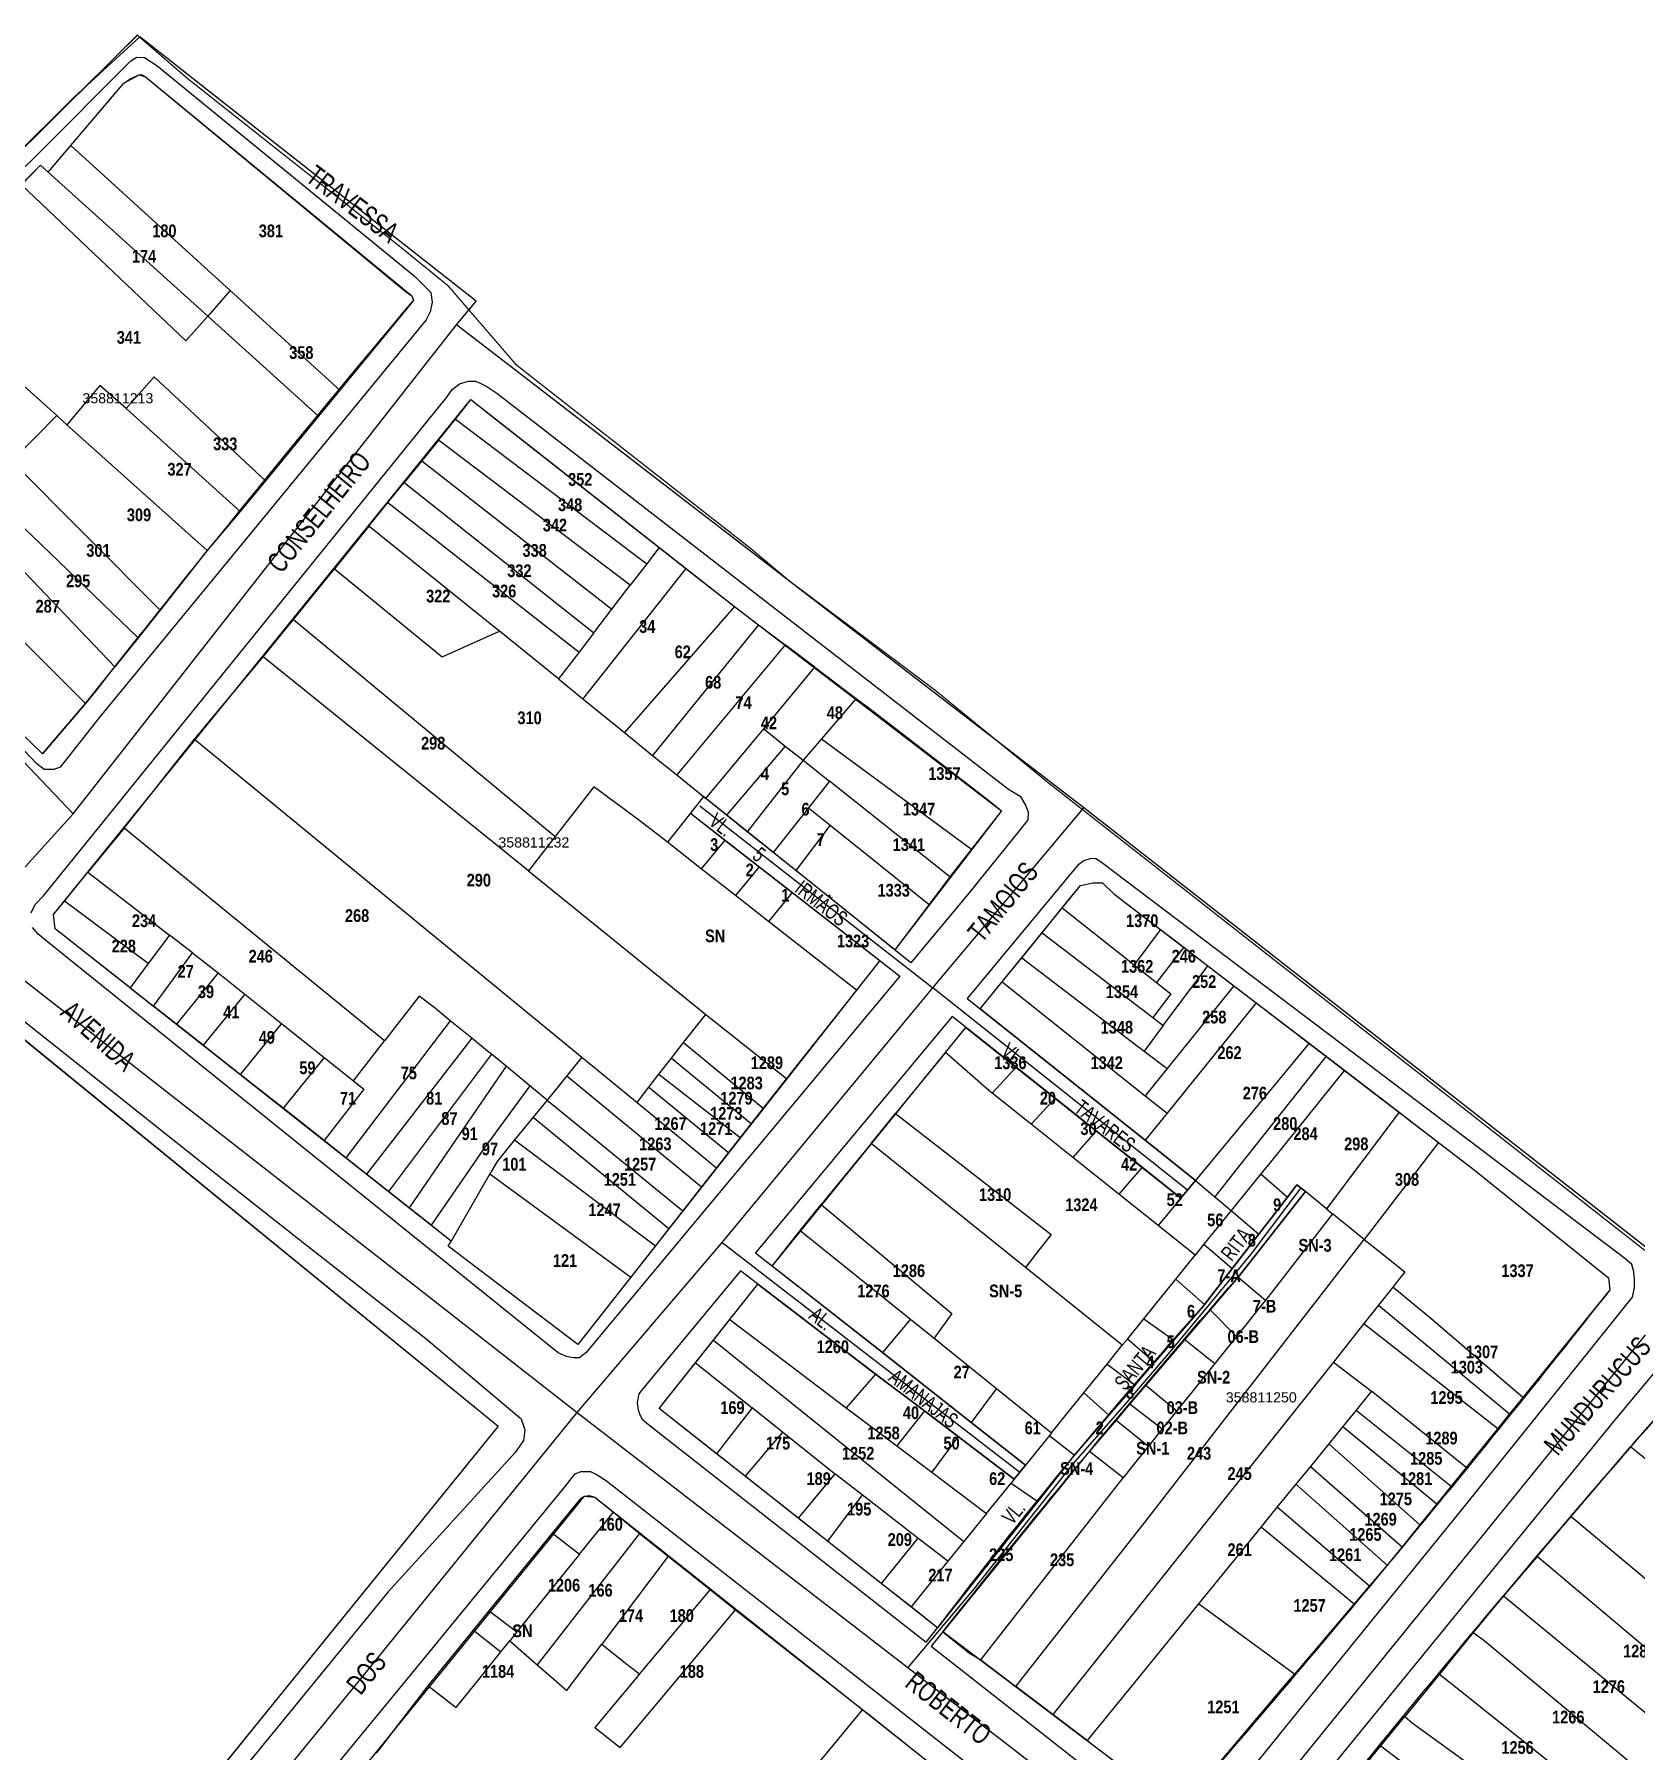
# Model space of a CAD drawing. Extents: x 199665 to 201826, y 4836581 to 4838476.
# Drawn here: x 200657.2 to 200972.9, y 4838137.6 to 4838475.9 of the extents above; entities that cross this region are included whole.
import ezdxf
from ezdxf.enums import TextEntityAlignment as Align

# ---------------------------------------------------------------- set-up
doc = ezdxf.new("R2010")
doc.units = 0
doc.header["$LTSCALE"] = 1.5
doc.header["$MEASUREMENT"] = 0
for name, color, linetype in [('CD-MALHA-LOTES', 40, 'CONTINUOUS'), ('CD_TXT_QUADRA', 7, 'CONTINUOUS'), ('LM-LIM-SETOR-FISCAL', 7, 'CONTINUOUS'), ('RU-QUADRAS', 6, 'CONTINUOUS'), ('SV-EIXO-RUA-PAV', 20, 'CONTINUOUS'), ('SV-RUA-PAVIM-S-GUIA-C-GUIA', 7, 'CONTINUOUS'), ('SV-TXT-RUA-N-PAV-S-GUIA-C-GUIA', 7, 'CONTINUOUS'), ('SV-TXT-RUA-PAV-S-GUIA-C-GUIA', 7, 'CONTINUOUS'), ('Th_NmrPort', 1, 'CONTINUOUS')]:
    doc.layers.add(name, color=color, linetype=linetype)
doc.styles.add('3588-11-2D_TXT$0$ARIAL', font='ARIAL.TTF')
doc.styles.add('ARIAL', font='ARIAL.TTF')
doc.styles.add('MONOTXT', font='ARIAL.TTF', dxfattribs={"height": 0.2})
doc.styles.get("Standard").update_dxf_attribs({"font": 'swisscbo.ttf'})
doc.linetypes.add('Limite', pattern='A,20,-3,[130,ltypeshp.shx,S=6.35,R=0,X=0,Y=0],-3,20', length=46)

msp = doc.modelspace()

# ---------------------------------------------------------------- linework, layer by layer
at = {"layer": 'CD-MALHA-LOTES', "linetype": 'Continuous'}
for p, q in [((200676.31, 4838467.32), (200677.82, 4838467.96)), ((200677.82, 4838467.96), (200678.42, 4838467.93)), ((200678.42, 4838467.93), (200679.11, 4838467.57)), ((200679.11, 4838467.57), (200730.59, 4838425.03)), ((200664.35, 4838454.02), (200674.8, 4838466.33)), ((200674.8, 4838466.33), (200676.31, 4838467.32)), ((200659.9, 4838448.79), (200664.35, 4838454.02)), ((200664.35, 4838454.02), (200695.81, 4838425.45)), ((200654.66, 4838446.28), (200658.39, 4838450.16)), ((200658.39, 4838450.16), (200659.9, 4838448.79)), ((200659.9, 4838448.79), (200691.35, 4838420.4)), ((200654.66, 4838446.28), (200687.07, 4838415.54)), ((200633.69, 4838425.85), (200661.58, 4838400.81)), ((200695.81, 4838425.45), (200691.35, 4838420.4)), ((200717.43, 4838405.8), (200695.81, 4838425.45)), ((200730.59, 4838425.03), (200731.61, 4838424.37)), ((200731.61, 4838424.37), (200731.9, 4838423.54)), ((200731.9, 4838423.54), (200731.63, 4838423.07)), ((200687.07, 4838415.54), (200691.35, 4838420.4)), ((200691.35, 4838420.4), (200713.21, 4838400.67)), ((200731.63, 4838423.07), (200717.43, 4838405.8)), ((200670.11, 4838406.68), (200663.6, 4838398.99)), ((200675.28, 4838402.19), (200670.11, 4838406.68)), ((200680.78, 4838408.42), (200675.28, 4838402.19)), ((200702.73, 4838387.92), (200680.78, 4838408.42)), ((200717.43, 4838405.8), (200713.21, 4838400.67)), ((200740.2, 4838400.05), (200743.22, 4838403.92)), ((200743.22, 4838403.92), (200748.3, 4838399.96)), ((200661.58, 4838400.81), (200653.41, 4838392.44)), ((200663.6, 4838398.99), (200661.58, 4838400.81)), ((200675.28, 4838402.19), (200697.74, 4838381.85)), ((200713.21, 4838400.67), (200702.73, 4838387.92)), ((200736.86, 4838395.91), (200740.2, 4838400.05)), ((200740.2, 4838400.05), (200777.92, 4838371.55)), ((200748.3, 4838399.96), (200780.38, 4838374.76)), ((200663.6, 4838398.99), (200691.27, 4838374.16)), ((200736.86, 4838395.91), (200733.56, 4838391.87)), ((200774.67, 4838367.32), (200736.86, 4838395.91)), ((200652.71, 4838391.82), (200681.99, 4838362.42)), ((200733.56, 4838391.87), (200730.07, 4838387.57)), ((200733.56, 4838391.87), (200771.05, 4838362.59)), ((200702.73, 4838387.92), (200697.74, 4838381.85)), ((200726.86, 4838383.62), (200730.07, 4838387.57)), ((200730.07, 4838387.57), (200767.5, 4838357.97)), ((200647.34, 4838386.09), (200677.63, 4838356.96)), ((200723.09, 4838378.95), (200726.86, 4838383.62)), ((200726.86, 4838383.62), (200764.56, 4838354.14)), ((200697.74, 4838381.85), (200691.27, 4838374.16)), ((200673.07, 4838351.26), (200649.01, 4838376.37)), ((200723.09, 4838378.95), (200716.36, 4838370.59)), ((200748.36, 4838358.7), (200723.09, 4838378.95)), ((200635.96, 4838375.21), (200667.29, 4838344.02)), ((200691.27, 4838374.16), (200681.99, 4838362.42)), ((200780.38, 4838374.76), (200777.92, 4838371.55)), ((200780.38, 4838374.76), (200785.63, 4838370.64)), ((200708.27, 4838360.6), (200716.36, 4838370.59)), ((200716.36, 4838370.59), (200737.61, 4838353.19)), ((200785.63, 4838370.64), (200765.34, 4838344.93)), ((200777.92, 4838371.55), (200774.67, 4838367.32)), ((200785.63, 4838370.64), (200795.19, 4838363.12)), ((200771.05, 4838362.59), (200774.67, 4838367.32)), ((200767.5, 4838357.97), (200771.05, 4838362.59)), ((200795.19, 4838363.12), (200773.56, 4838338.27)), ((200795.19, 4838363.12), (200799.97, 4838359.52)), ((200681.99, 4838362.42), (200677.63, 4838356.96)), ((200702.28, 4838353.2), (200708.27, 4838360.6)), ((200708.27, 4838360.6), (200759.87, 4838317.82)), ((200799.97, 4838359.52), (200779.08, 4838333.8)), ((200799.97, 4838359.52), (200805.21, 4838355.57)), ((200635.68, 4838356.41), (200658.76, 4838334.08)), ((200677.63, 4838356.96), (200673.07, 4838351.26)), ((200737.61, 4838353.19), (200748.86, 4838358.29)), ((200748.86, 4838358.29), (200748.36, 4838358.7)), ((200760.5, 4838348.86), (200748.86, 4838358.29)), ((200767.5, 4838357.97), (200764.56, 4838354.14)), ((200688.73, 4838337), (200702.28, 4838353.2)), ((200754.61, 4838311.04), (200702.28, 4838353.2)), ((200764.56, 4838354.14), (200760.5, 4838348.86)), ((200805.21, 4838355.57), (200783.83, 4838329.94)), ((200811.06, 4838351.17), (200805.21, 4838355.57)), ((200667.29, 4838344.02), (200673.07, 4838351.26)), ((200800.97, 4838339), (200811.06, 4838351.17)), ((200811.06, 4838351.17), (200819.23, 4838345.02)), ((200760.5, 4838348.86), (200765.34, 4838344.93)), ((200658.76, 4838334.08), (200667.29, 4838344.02)), ((200765.34, 4838344.93), (200773.56, 4838338.27)), ((200819.23, 4838345.02), (200812.4, 4838337.06)), ((200819.23, 4838345.02), (200822.83, 4838342.3)), ((200822.83, 4838342.3), (200845.33, 4838324.92)), ((200789.58, 4838325.28), (200800.97, 4838339)), ((200800.97, 4838339), (200805.23, 4838335.62)), ((200674.86, 4838319.47), (200688.73, 4838337)), ((200688.73, 4838337), (200765.14, 4838274.28)), ((200773.56, 4838338.27), (200779.08, 4838333.8)), ((200805.23, 4838335.62), (200793.64, 4838322.03)), ((200805.23, 4838335.62), (200808.76, 4838332.82)), ((200812.4, 4838337.06), (200808.76, 4838332.82)), ((200812.4, 4838337.06), (200841.92, 4838315.29)), ((200779.08, 4838333.8), (200783.83, 4838329.94)), ((200808.76, 4838332.82), (200797.74, 4838318.75)), ((200808.76, 4838332.82), (200813.95, 4838328.69)), ((200783.83, 4838329.94), (200789.11, 4838325.66)), ((200767.48, 4838327.62), (200759.87, 4838317.82)), ((200776.3, 4838321.1), (200767.48, 4838327.62)), ((200789.11, 4838325.66), (200786.52, 4838322.38)), ((200789.11, 4838325.66), (200789.58, 4838325.28)), ((200813.95, 4838328.69), (200809.81, 4838323.46)), ((200837.67, 4838309.85), (200813.95, 4838328.69)), ((200786.52, 4838322.38), (200781.98, 4838316.65)), ((200786.52, 4838322.38), (200793.33, 4838317.09)), ((200793.64, 4838322.03), (200789.58, 4838325.28)), ((200797.74, 4838318.75), (200793.64, 4838322.03)), ((200809.81, 4838323.46), (200802.85, 4838314.65)), ((200809.81, 4838323.46), (200814.09, 4838320.02)), ((200847.85, 4838322.89), (200841.92, 4838315.29)), ((200845.33, 4838324.92), (200847.85, 4838322.89)), ((200674.86, 4838319.47), (200667.74, 4838310.74)), ((200726.21, 4838277.49), (200674.86, 4838319.47)), ((200781.98, 4838316.65), (200776.3, 4838321.1)), ((200802.85, 4838314.65), (200797.74, 4838318.75)), ((200814.09, 4838320.02), (200807.32, 4838311.07)), ((200814.09, 4838320.02), (200833.57, 4838304.42)), ((200759.87, 4838317.82), (200754.61, 4838311.04)), ((200788.66, 4838311.42), (200781.98, 4838316.65)), ((200793.33, 4838317.09), (200788.66, 4838311.42)), ((200793.33, 4838317.09), (200800.11, 4838311.82)), ((200841.92, 4838315.29), (200837.67, 4838309.85)), ((200800.11, 4838311.82), (200795.41, 4838306.14)), ((200800.11, 4838311.82), (200806.58, 4838306.79)), ((200807.32, 4838311.07), (200802.85, 4838314.65)), ((200663.09, 4838305.06), (200667.74, 4838310.74)), ((200667.74, 4838310.74), (200683.85, 4838298.38)), ((200754.61, 4838311.04), (200789.54, 4838282.73)), ((200795.41, 4838306.14), (200788.66, 4838311.42)), ((200826.81, 4838295.46), (200807.32, 4838311.07)), ((200837.67, 4838309.85), (200833.57, 4838304.42)), ((200863.42, 4838308.14), (200865.87, 4838308.66)), ((200865.87, 4838308.66), (200867.75, 4838308.64)), ((200867.75, 4838308.64), (200870.03, 4838306.5)), ((200660.92, 4838302.39), (200663.09, 4838305.06)), ((200679.64, 4838292.74), (200663.09, 4838305.06)), ((200801.95, 4838301.02), (200795.41, 4838306.14)), ((200806.58, 4838306.79), (200801.95, 4838301.02)), ((200806.58, 4838306.79), (200823.89, 4838293.34)), ((200859.84, 4838303.71), (200861.29, 4838305.51)), ((200861.29, 4838305.51), (200863.42, 4838308.14)), ((200870.03, 4838306.5), (200879.23, 4838299.45)), ((200661.27, 4838299.59), (200660.92, 4838302.39)), ((200833.57, 4838304.42), (200826.81, 4838295.46)), ((200855.87, 4838298.82), (200859.84, 4838303.71)), ((200859.84, 4838303.71), (200874.03, 4838292.47)), ((200676.08, 4838287.97), (200661.27, 4838299.59)), ((200683.85, 4838298.38), (200679.64, 4838292.74)), ((200688.34, 4838294.89), (200683.85, 4838298.38)), ((200819.25, 4838287.49), (200801.95, 4838301.02)), ((200851.86, 4838293.91), (200855.87, 4838298.82)), ((200855.87, 4838298.82), (200877.67, 4838282.14)), ((200879.23, 4838299.45), (200874.03, 4838292.47)), ((200879.23, 4838299.45), (200883.8, 4838295.95)), ((200680.65, 4838284.37), (200688.34, 4838294.89)), ((200688.34, 4838294.89), (200693.39, 4838290.89)), ((200883.8, 4838295.95), (200878.4, 4838289)), ((200883.8, 4838295.95), (200888.53, 4838292.33)), ((200679.64, 4838292.74), (200676.08, 4838287.97)), ((200823.89, 4838293.34), (200819.25, 4838287.49)), ((200848, 4838289.16), (200851.86, 4838293.91)), ((200851.86, 4838293.91), (200876.01, 4838275.51)), ((200874.03, 4838292.47), (200878.4, 4838289)), ((200879.76, 4838280.54), (200888.53, 4838292.33)), ((200888.53, 4838292.33), (200893.68, 4838288.39)), ((200693.39, 4838290.89), (200685.21, 4838280.77)), ((200693.39, 4838290.89), (200698.65, 4838286.7)), ((200843.66, 4838283.82), (200848, 4838289.16)), ((200848, 4838289.16), (200876.18, 4838266.68)), ((200878.4, 4838289), (200881.23, 4838286.75)), ((200893.68, 4838288.39), (200880.52, 4838272.07)), ((200893.68, 4838288.39), (200898.07, 4838285.02)), ((200646.54, 4838284.78), (200748.59, 4838201.56)), ((200676.08, 4838287.97), (200680.65, 4838284.37)), ((200698.65, 4838286.7), (200690.44, 4838276.65)), ((200698.65, 4838286.7), (200705.88, 4838280.96)), ((200733.06, 4838286.32), (200726.21, 4838277.49)), ((200736.24, 4838283.88), (200733.06, 4838286.32)), ((200819.25, 4838287.49), (200805.47, 4838270.12)), ((200881.23, 4838286.75), (200877.67, 4838282.14)), ((200898.07, 4838285.02), (200880.51, 4838263.23)), ((200898.07, 4838285.02), (200908.49, 4838277.05)), ((200685.21, 4838280.77), (200680.65, 4838284.37)), ((200739.18, 4838281.48), (200718.56, 4838254.47)), ((200739.18, 4838281.48), (200736.24, 4838283.88)), ((200743.4, 4838278.03), (200739.18, 4838281.48)), ((200785.14, 4838277.16), (200789.54, 4838282.73)), ((200789.54, 4838282.73), (200805.47, 4838270.12)), ((200876.21, 4838257.9), (200843.66, 4838283.82)), ((200877.67, 4838282.14), (200879.76, 4838280.54)), ((200690.44, 4838276.65), (200685.21, 4838280.77)), ((200705.88, 4838280.96), (200697.78, 4838270.86)), ((200705.88, 4838280.96), (200714.34, 4838274.23)), ((200743.4, 4838278.03), (200722.65, 4838251.24)), ((200746.49, 4838275.5), (200743.4, 4838278.03)), ((200836.79, 4838275.19), (200840.85, 4838280.16)), ((200840.85, 4838280.16), (200850.73, 4838272.32)), ((200879.76, 4838280.54), (200876.01, 4838275.51)), ((200691.86, 4838275.53), (200690.44, 4838276.65)), ((200697.78, 4838270.86), (200691.86, 4838275.53)), ((200720.12, 4838269.64), (200726.21, 4838277.49)), ((200747.28, 4838274.86), (200727.02, 4838247.8)), ((200747.28, 4838274.86), (200746.49, 4838275.5)), ((200750.17, 4838272.49), (200747.28, 4838274.86)), ((200782.79, 4838274.13), (200785.14, 4838277.16)), ((200785.14, 4838277.16), (200800.87, 4838264.24)), ((200836.79, 4838275.19), (200826.97, 4838263.18)), ((200845.36, 4838267.73), (200836.79, 4838275.19)), ((200876.01, 4838275.51), (200880.52, 4838272.07)), ((200908.49, 4838277.05), (200886.12, 4838250)), ((200908.49, 4838277.05), (200911.87, 4838274.46)), ((200714.34, 4838274.23), (200706.2, 4838264.22)), ((200714.34, 4838274.23), (200720.12, 4838269.64)), ((200750.17, 4838272.49), (200731.1, 4838244.58)), ((200754.84, 4838268.66), (200750.17, 4838272.49)), ((200765.14, 4838274.28), (200762.17, 4838270.63)), ((200765.14, 4838274.28), (200776, 4838265.37)), ((200780.31, 4838270.92), (200782.79, 4838274.13)), ((200782.79, 4838274.13), (200798.51, 4838261.22)), ((200850.73, 4838272.32), (200846.01, 4838267.22)), ((200850.73, 4838272.32), (200858.41, 4838266.22)), ((200880.52, 4838272.07), (200876.18, 4838266.68)), ((200911.87, 4838274.46), (200893.54, 4838251.35)), ((200915.48, 4838271.7), (200901.14, 4838253.93)), ((200911.87, 4838274.46), (200915.48, 4838271.7)), ((200915.48, 4838271.7), (200926.27, 4838263.43)), ((200706.2, 4838264.22), (200697.78, 4838270.86)), ((200722.14, 4838267.97), (200714.29, 4838257.84)), ((200720.12, 4838269.64), (200722.14, 4838267.97)), ((200754.84, 4838268.66), (200745.83, 4838256.33)), ((200758.28, 4838265.85), (200754.84, 4838268.66)), ((200762.17, 4838270.63), (200758.28, 4838265.85)), ((200762.17, 4838270.63), (200788.72, 4838248.71)), ((200776, 4838265.37), (200778.33, 4838268.37)), ((200778.33, 4838268.37), (200780.31, 4838270.92)), ((200778.33, 4838268.37), (200794.05, 4838255.52)), ((200780.31, 4838270.92), (200796.33, 4838258.43)), ((200805.42, 4838270.05), (200800.87, 4838264.24)), ((200805.47, 4838270.12), (200805.42, 4838270.05)), ((200758.28, 4838265.85), (200755.52, 4838262.46)), ((200758.28, 4838265.85), (200785.03, 4838244)), ((200776, 4838265.37), (200791.68, 4838252.5)), ((200846.01, 4838267.22), (200845.36, 4838267.73)), ((200853.7, 4838261.08), (200846.01, 4838267.22)), ((200858.41, 4838266.22), (200853.7, 4838261.08)), ((200858.41, 4838266.22), (200866.5, 4838259.8)), ((200876.18, 4838266.68), (200880.51, 4838263.23)), ((200714.29, 4838257.84), (200706.2, 4838264.22)), ((200755.52, 4838262.46), (200751.87, 4838257.98)), ((200755.52, 4838262.46), (200782.28, 4838240.49)), ((200798.51, 4838261.22), (200796.33, 4838258.43)), ((200800.87, 4838264.24), (200798.51, 4838261.22)), ((200822.14, 4838257.26), (200826.97, 4838263.18)), ((200826.97, 4838263.18), (200857.67, 4838239.36)), ((200861.94, 4838254.51), (200853.7, 4838261.08)), ((200880.51, 4838263.23), (200876.21, 4838257.9)), ((200926.27, 4838263.43), (200911.91, 4838244.42)), ((200926.27, 4838263.43), (200934.04, 4838257.48)), ((200718.56, 4838254.47), (200714.29, 4838257.84)), ((200751.87, 4838257.98), (200748.41, 4838253.73)), ((200751.87, 4838257.98), (200779.65, 4838237.13)), ((200796.33, 4838258.43), (200794.05, 4838255.52)), ((200866.5, 4838259.8), (200861.94, 4838254.51)), ((200866.5, 4838259.8), (200875.59, 4838252.58)), ((200886.12, 4838250), (200876.21, 4838257.9)), ((200722.65, 4838251.24), (200718.56, 4838254.47)), ((200745.83, 4838256.33), (200735.42, 4838241.18)), ((200794.05, 4838255.52), (200791.68, 4838252.5)), ((200822.14, 4838257.26), (200812.33, 4838245.23)), ((200852.58, 4838232.82), (200822.14, 4838257.26)), ((200871.02, 4838247.27), (200861.94, 4838254.51)), ((200934.04, 4838257.48), (200919.35, 4838238.36)), ((200934.04, 4838257.48), (200940.75, 4838252.35)), ((200727.02, 4838247.8), (200722.65, 4838251.24)), ((200747.01, 4838251.29), (200739.38, 4838238.05)), ((200748.41, 4838253.73), (200747.01, 4838251.29)), ((200747.01, 4838251.29), (200774.77, 4838230.89)), ((200791.68, 4838252.5), (200788.72, 4838248.71)), ((200875.59, 4838252.58), (200871.02, 4838247.27)), ((200875.59, 4838252.58), (200883.24, 4838246.51)), ((200893.54, 4838251.35), (200889.92, 4838246.79)), ((200899, 4838251.3), (200893.11, 4838244.09)), ((200901.14, 4838253.93), (200899, 4838251.3)), ((200899, 4838251.3), (200904.22, 4838246.68)), ((200940.75, 4838252.35), (200967.52, 4838230.78)), ((200731.1, 4838244.58), (200727.02, 4838247.8)), ((200788.72, 4838248.71), (200785.03, 4838244)), ((200883.24, 4838246.51), (200886.12, 4838250)), ((200886.12, 4838250), (200889.92, 4838246.79)), ((200894.5, 4838230.94), (200907.78, 4838247.79)), ((200906.12, 4838249.14), (200904.22, 4838246.68)), ((200907.78, 4838247.79), (200906.12, 4838249.14)), ((200911.91, 4838244.42), (200907.78, 4838247.79)), ((200735.42, 4838241.18), (200731.1, 4838244.58)), ((200808.18, 4838240.14), (200812.33, 4838245.23)), ((200812.33, 4838245.23), (200838.06, 4838223.77)), ((200878.76, 4838241.1), (200871.02, 4838247.27)), ((200883.24, 4838246.51), (200878.76, 4838241.1)), ((200889.92, 4838246.79), (200893.11, 4838244.09)), ((200904.22, 4838246.68), (200898.62, 4838239.43)), ((200911.91, 4838244.42), (200913.15, 4838243.42)), ((200739.38, 4838238.05), (200735.42, 4838241.18)), ((200785.03, 4838244), (200782.28, 4838240.49)), ((200886.06, 4838235.28), (200878.76, 4838241.1)), ((200893.11, 4838244.09), (200887.76, 4838237.4)), ((200893.11, 4838244.09), (200898.62, 4838239.43)), ((200913.15, 4838243.42), (200900.47, 4838227.09)), ((200919.35, 4838238.36), (200913.15, 4838243.42)), ((200738.75, 4838237.01), (200739.38, 4838238.05)), ((200782.28, 4838240.49), (200779.65, 4838237.13)), ((200802.63, 4838233.12), (200808.18, 4838240.14)), ((200808.18, 4838240.14), (200829.94, 4838222.61)), ((200857.67, 4838239.36), (200854.49, 4838235.31)), ((200876.45, 4838183.02), (200919.35, 4838238.36)), ((200887.76, 4838237.4), (200886.06, 4838235.28)), ((200887.76, 4838237.4), (200893.35, 4838232.6)), ((200898.62, 4838239.43), (200893.35, 4838232.6)), ((200919.35, 4838238.36), (200920.53, 4838237.4)), ((200920.53, 4838237.4), (200927.38, 4838231.96)), ((200764.33, 4838217.68), (200738.75, 4838237.01)), ((200779.65, 4838237.13), (200774.77, 4838230.89)), ((200854.49, 4838235.31), (200852.58, 4838232.82)), ((200882.25, 4838230.56), (200886.06, 4838235.28)), ((200774.77, 4838230.89), (200764.33, 4838217.68)), ((200824.38, 4838216.06), (200802.63, 4838233.12)), ((200871.64, 4838217.52), (200852.58, 4838232.82)), ((200893.35, 4838232.6), (200887.91, 4838225.55)), ((200888.98, 4838224.46), (200894.5, 4838230.94)), ((200894.5, 4838230.94), (200899.89, 4838226.36)), ((200927.38, 4838231.96), (200924.99, 4838228.94)), ((200967.52, 4838230.78), (200967.81, 4838228.45)), ((200794.28, 4838222.55), (200799.82, 4838229.57)), ((200799.82, 4838229.57), (200823.04, 4838211.8)), ((200875.92, 4838222.72), (200882.25, 4838230.56)), ((200882.25, 4838230.56), (200887.91, 4838225.55)), ((200924.99, 4838228.94), (200922.16, 4838225.37)), ((200932.48, 4838222.76), (200924.99, 4838228.94)), ((200967.81, 4838228.45), (200950.65, 4838207.23)), ((200887.73, 4838225.31), (200881.83, 4838218.49)), ((200884.03, 4838218.66), (200888.98, 4838224.46)), ((200887.91, 4838225.55), (200887.73, 4838225.31)), ((200888.98, 4838224.46), (200894.17, 4838219.23)), ((200899.89, 4838226.36), (200894.17, 4838219.23)), ((200900.47, 4838227.09), (200899.89, 4838226.36)), ((200922.16, 4838225.37), (200919.32, 4838221.79)), ((200922.16, 4838225.37), (200948.05, 4838204.01)), ((200791.05, 4838218.48), (200794.28, 4838222.55)), ((200794.28, 4838222.55), (200817.25, 4838205.19)), ((200829.94, 4838222.61), (200824.38, 4838216.06)), ((200829.94, 4838222.61), (200834.56, 4838218.89)), ((200838.06, 4838223.77), (200834.56, 4838218.89)), ((200872.67, 4838218.71), (200875.92, 4838222.72)), ((200875.92, 4838222.72), (200881.83, 4838218.49)), ((200919.32, 4838221.79), (200913.29, 4838214.19)), ((200919.32, 4838221.79), (200945.72, 4838201.12)), ((200950.65, 4838207.23), (200932.48, 4838222.76)), ((200787.53, 4838214.04), (200791.05, 4838218.48)), ((200791.05, 4838218.48), (200840.42, 4838178.8)), ((200834.56, 4838218.89), (200846.87, 4838208.97)), ((200868.7, 4838213.8), (200871.64, 4838217.52)), ((200872.67, 4838218.71), (200871.64, 4838217.52)), ((200878.04, 4838214.11), (200872.67, 4838218.71)), ((200876.34, 4838209.63), (200884.03, 4838218.66)), ((200881.83, 4838218.49), (200878.04, 4838214.11)), ((200884.03, 4838218.66), (200889.91, 4838213.93)), ((200894.17, 4838219.23), (200889.91, 4838213.93)), ((200780.38, 4838205.02), (200787.53, 4838214.04)), ((200787.53, 4838214.04), (200798.69, 4838205.14)), ((200841.91, 4838202.3), (200824.38, 4838216.06)), ((200913.29, 4838214.19), (200858, 4838144.68)), ((200864.09, 4838208.09), (200868.7, 4838213.8)), ((200868.7, 4838213.8), (200874.2, 4838209.66)), ((200874.2, 4838209.66), (200878.04, 4838214.11)), ((200889.91, 4838213.93), (200882.41, 4838204.58)), ((200913.29, 4838214.19), (200920.83, 4838208.44)), ((200972.38, 4838198.08), (200987.62, 4838215.31)), ((200823.04, 4838211.8), (200817.25, 4838205.19)), ((200823.04, 4838211.8), (200832.69, 4838204.56)), ((200846.87, 4838208.97), (200841.91, 4838202.3)), ((200846.87, 4838208.97), (200857.73, 4838200.22)), ((200857.73, 4838200.22), (200864.09, 4838208.09)), ((200864.09, 4838208.09), (200869.04, 4838203.69)), ((200874.2, 4838209.66), (200869.04, 4838203.69)), ((200873.19, 4838205.93), (200876.34, 4838209.63)), ((200876.34, 4838209.63), (200882.41, 4838204.58)), ((200920.83, 4838208.44), (200917.8, 4838204.72)), ((200939.5, 4838193.43), (200920.83, 4838208.44)), ((200950.65, 4838207.23), (200948.05, 4838204.01)), ((200791.7, 4838196.11), (200780.38, 4838205.02)), ((200798.69, 4838205.14), (200791.7, 4838196.11)), ((200804.67, 4838200.37), (200798.69, 4838205.14)), ((200817.25, 4838205.19), (200827.25, 4838197.64)), ((200832.69, 4838204.56), (200827.25, 4838197.64)), ((200832.69, 4838204.56), (200839.31, 4838199.53)), ((200869.04, 4838203.69), (200862.23, 4838195.81)), ((200870.47, 4838202.74), (200873.19, 4838205.93)), ((200873.19, 4838205.93), (200879.55, 4838201.01)), ((200882.41, 4838204.58), (200879.55, 4838201.01)), ((200917.8, 4838204.72), (200915.15, 4838201.47)), ((200917.8, 4838204.72), (200936.51, 4838189.73)), ((200948.05, 4838204.01), (200945.72, 4838201.12)), ((200748.59, 4838201.56), (200709.11, 4838152.82)), ((200804.67, 4838200.37), (200797.34, 4838191.67)), ((200814.6, 4838192.44), (200804.67, 4838200.37)), ((200852.62, 4838193.89), (200841.91, 4838202.3)), ((200857.73, 4838200.22), (200857.32, 4838199.72)), ((200865.21, 4838196.56), (200870.47, 4838202.74)), ((200870.47, 4838202.74), (200876.81, 4838197.6)), ((200879.55, 4838201.01), (200876.81, 4838197.6)), ((200915.15, 4838201.47), (200912.39, 4838198.08)), ((200915.15, 4838201.47), (200933.67, 4838186.22)), ((200945.72, 4838201.12), (200939.5, 4838193.43)), ((200827.25, 4838197.64), (200834.1, 4838192.46)), ((200839.31, 4838199.53), (200834.1, 4838192.46)), ((200839.31, 4838199.53), (200850.37, 4838191.11)), ((200857.32, 4838199.72), (200852.62, 4838193.89)), ((200857.32, 4838199.72), (200862.23, 4838195.81)), ((200876.81, 4838197.6), (200873.74, 4838193.77)), ((200912.39, 4838198.08), (200908.75, 4838193.61)), ((200912.39, 4838198.08), (200930.35, 4838182.11)), ((200960.15, 4838183.72), (200971.85, 4838197.46)), ((200971.85, 4838197.46), (200972.38, 4838198.08)), ((200980.44, 4838190.48), (200971.85, 4838197.46)), ((200797.34, 4838191.67), (200791.7, 4838196.11)), ((200864.91, 4838196.22), (200836.29, 4838160.99)), ((200850.37, 4838191.11), (200852.62, 4838193.89)), ((200862.06, 4838195.61), (200855, 4838186.71)), ((200862.23, 4838195.81), (200862.06, 4838195.61)), ((200865.21, 4838196.56), (200864.91, 4838196.22)), ((200871.83, 4838191.33), (200865.21, 4838196.56)), ((200873.74, 4838193.77), (200871.83, 4838191.33)), ((200908.75, 4838193.61), (200905.92, 4838190.14)), ((200908.75, 4838193.61), (200926.86, 4838177.79)), ((200939.5, 4838193.43), (200936.51, 4838189.73)), ((200807.79, 4838183.43), (200797.34, 4838191.67)), ((200814.99, 4838192.14), (200807.79, 4838183.43)), ((200814.99, 4838192.14), (200814.6, 4838192.44)), ((200820.37, 4838187.99), (200814.99, 4838192.14)), ((200834.1, 4838192.46), (200844.87, 4838184.31)), ((200843.77, 4838155.45), (200871.83, 4838191.33)), ((200844.87, 4838184.31), (200849.74, 4838190.33)), ((200850.37, 4838191.11), (200849.74, 4838190.33)), ((200849.74, 4838190.33), (200855, 4838186.71)), ((200905.92, 4838190.14), (200902.24, 4838185.62)), ((200905.92, 4838190.14), (200923.92, 4838174.15)), ((200759.35, 4838180.47), (200764.96, 4838187.36)), ((200764.96, 4838187.36), (200765.61, 4838187.78)), ((200765.61, 4838187.78), (200766.59, 4838187.85)), ((200766.59, 4838187.85), (200767.71, 4838187.57)), ((200767.71, 4838187.57), (200771.34, 4838184.62)), ((200820.37, 4838187.99), (200813.56, 4838178.89)), ((200831.37, 4838179.5), (200820.37, 4838187.99)), ((200855, 4838186.71), (200835.25, 4838161.81)), ((200936.51, 4838189.73), (200933.67, 4838186.22)), ((200764.68, 4838176.34), (200771.34, 4838184.62)), ((200771.34, 4838184.62), (200776.3, 4838180.57)), ((200813.56, 4838178.89), (200807.79, 4838183.43)), ((200844.87, 4838184.31), (200840.42, 4838178.8)), ((200902.24, 4838185.62), (200899.05, 4838181.69)), ((200902.24, 4838185.62), (200920.44, 4838170.06)), ((200933.67, 4838186.22), (200930.35, 4838182.11)), ((200953.46, 4838175.85), (200960.15, 4838183.72)), ((200960.15, 4838183.72), (200994.03, 4838155.37)), ((200746.86, 4838165.13), (200759.35, 4838180.47)), ((200776.49, 4838180.42), (200756.34, 4838154.52)), ((200759.35, 4838180.47), (200764.68, 4838176.34)), ((200776.3, 4838180.57), (200776.49, 4838180.42)), ((200776.49, 4838180.42), (200782.15, 4838175.91)), ((200850.69, 4838150.22), (200876.45, 4838183.02)), ((200899.05, 4838181.69), (200886.72, 4838166.55)), ((200899.05, 4838181.69), (200917.42, 4838166.51)), ((200930.35, 4838182.11), (200926.86, 4838177.79)), ((200824.14, 4838170.55), (200813.56, 4838178.89)), ((200831.37, 4838179.5), (200824.14, 4838170.55)), ((200837.29, 4838174.93), (200831.37, 4838179.5)), ((200840.42, 4838178.8), (200837.29, 4838174.93)), ((200926.86, 4838177.79), (200924.23, 4838174.51)), ((200764.68, 4838176.34), (200752.31, 4838160.97)), ((200782.15, 4838175.91), (200769.06, 4838158.6)), ((200782.15, 4838175.91), (200790.41, 4838169.34)), ((200837.29, 4838174.93), (200830.02, 4838165.93)), ((200923.92, 4838174.15), (200920.44, 4838170.06)), ((200924.23, 4838174.51), (200923.92, 4838174.15)), ((200953.46, 4838175.85), (200946.84, 4838168.08)), ((200987.55, 4838147.1), (200953.46, 4838175.85)), ((200830.02, 4838165.93), (200824.14, 4838170.55)), ((200920.44, 4838170.06), (200917.42, 4838166.51)), ((200790.41, 4838169.34), (200776.51, 4838152.7)), ((200790.41, 4838169.34), (200795.43, 4838165.34)), ((200886.72, 4838166.55), (200873.5, 4838150.32)), ((200905.65, 4838152.66), (200886.72, 4838166.55)), ((200917.42, 4838166.51), (200905.65, 4838152.66)), ((200946.84, 4838168.08), (200944.58, 4838165.42)), ((200946.84, 4838168.08), (200970.23, 4838148.85)), ((200743.78, 4838161.35), (200746.86, 4838165.13)), ((200746.86, 4838165.13), (200752.31, 4838160.97)), ((200783.97, 4838151.68), (200795.43, 4838165.34)), ((200795.43, 4838165.34), (200820.44, 4838145.71)), ((200835.25, 4838161.81), (200830.02, 4838165.93)), ((200944.58, 4838165.42), (200940.87, 4838160.86)), ((200734.83, 4838150.36), (200743.78, 4838161.35)), ((200743.78, 4838161.35), (200749.16, 4838157.05)), ((200752.31, 4838160.97), (200750.93, 4838159.25)), ((200836.29, 4838160.99), (200841.58, 4838156.82)), ((200940.87, 4838160.86), (200934.19, 4838152.65)), ((200940.87, 4838160.86), (200942.93, 4838159.39)), ((200745.31, 4838152.27), (200749.16, 4838157.05)), ((200749.16, 4838157.05), (200750.93, 4838159.25)), ((200750.93, 4838159.25), (200756.34, 4838154.52)), ((200764.06, 4838151.98), (200769.06, 4838158.6)), ((200769.06, 4838158.6), (200773.74, 4838154.84)), ((200841.58, 4838156.82), (200843.77, 4838155.45)), ((200942.93, 4838159.39), (200955.27, 4838149.08)), ((200709.11, 4838152.82), (200690.62, 4838129.99)), ((200756.34, 4838154.52), (200759.16, 4838152.06)), ((200773.74, 4838154.84), (200776.51, 4838152.7)), ((200843.77, 4838155.45), (200850.08, 4838150.68)), ((200724.66, 4838137.09), (200734.83, 4838150.36)), ((200734.83, 4838150.36), (200740.31, 4838146.06)), ((200740.31, 4838146.06), (200745.31, 4838152.27)), ((200759.16, 4838152.06), (200762.15, 4838149.45)), ((200762.15, 4838149.45), (200764.06, 4838151.98)), ((200775.76, 4838151.81), (200767.66, 4838142.11)), ((200772.68, 4838138.22), (200783.97, 4838151.68)), ((200776.51, 4838152.7), (200775.76, 4838151.81)), ((200850.08, 4838150.68), (200850.69, 4838150.22)), ((200858, 4838144.68), (200850.69, 4838150.22)), ((200873.5, 4838150.32), (200864.75, 4838139.57)), ((200882.85, 4838125.86), (200903.27, 4838149.87)), ((200903.27, 4838149.87), (200905.65, 4838152.66)), ((200931.57, 4838149.44), (200927.39, 4838144.32)), ((200934.19, 4838152.65), (200931.57, 4838149.44)), ((200934.19, 4838152.65), (200938.34, 4838149.34)), ((200938.34, 4838149.34), (200959.93, 4838132.16)), ((200955.27, 4838149.08), (200975.86, 4838131.89)), ((200970.23, 4838148.85), (200981.66, 4838139.44)), ((200820.44, 4838145.71), (200791.34, 4838110.44)), ((200820.44, 4838145.71), (200821.55, 4838144.83)), ((200821.55, 4838144.83), (200831.97, 4838136.57)), ((200864.75, 4838139.57), (200858, 4838144.68)), ((200922.65, 4838138.52), (200927.39, 4838144.32)), ((200927.39, 4838144.32), (200928.81, 4838143.03)), ((200928.81, 4838143.03), (200939.34, 4838135.44)), ((200767.66, 4838142.11), (200772.68, 4838138.22)), ((200864.75, 4838139.57), (200882.85, 4838125.86)), ((200916.2, 4838130.63), (200922.65, 4838138.52)), ((200922.65, 4838138.52), (200934.59, 4838129.44))]:
    msp.add_line(p, q, dxfattribs=at)
at = {"layer": 'LM-LIM-SETOR-FISCAL', "linetype": 'Limite', "ltscale": 0.1, "const_width": 0.25}
msp.add_lwpolyline([(201506.91, 4837804.48), (201315.19, 4837961.05), (201286.93, 4837985.48), (201118.58, 4838121.04), (201032.15, 4838189.98), (201000.06, 4838216.32), (200857.09, 4838328.39), (200834.83, 4838346.59), (200806.09, 4838368.14), (200798.38, 4838374.6), (200752.19, 4838410.78), (200738.75, 4838426.37), (200729.42, 4838433.97), (200687.32, 4838467.28), (200677.48, 4838475.78), (200616.89, 4838415.61), (200567.59, 4838366.46), (200538.85, 4838339.64), (200474.68, 4838277.46), (200458.63, 4838261.82)], dxfattribs=at)
at = {"layer": 'RU-QUADRAS', "color": 6, "linetype": 'Continuous'}
for points in [[(200602.46, 4838394.6), (200658.39, 4838450.16), (200659.9, 4838448.79), (200674.8, 4838466.33), (200677.82, 4838467.96), (200679.11, 4838467.57), (200731.61, 4838424.37), (200731.9, 4838423.54, 0.008213), (200667.29, 4838344.02), (200658.76, 4838334.08), (200627.14, 4838364.75), (200628.86, 4838366.78)], [(200780.38, 4838205.02), (200799.82, 4838229.57), (200850.37, 4838191.11), (200852.62, 4838193.89), (200802.63, 4838233.12), (200840.85, 4838280.16), (200883.24, 4838246.51), (200886.12, 4838250), (200843.66, 4838283.82), (200863.42, 4838308.14), (200865.87, 4838308.66), (200867.75, 4838308.64), (200870.03, 4838306.5), (200940.75, 4838252.35), (200967.52, 4838230.78), (200967.81, 4838228.45, -0.012502), (200882.85, 4838125.86), (200836.29, 4838160.99, -0.011778), (200894.5, 4838230.94), (200907.78, 4838247.79), (200906.12, 4838249.14), (200887.73, 4838225.31, 0.021086), (200835.25, 4838161.81)], [(200552.34, 4838115.78), (200562.41, 4838178.95, -0.007994), (200646.54, 4838284.78), (200748.59, 4838201.56), (200690.62, 4838129.99), (200633.46, 4838060.86), (200630, 4838057.32), (200627.6, 4838057.51), (200554.45, 4838112.23, -0.275467)], [(200900.3, 4838111.17, -0.013634), (200987.62, 4838215.31, -0.013445), (201040.81, 4838170.66), (201090.11, 4838132.01), (201072.13, 4838111.32), (201019.14, 4838043.59), (201020.03, 4838042.88), (201004.85, 4838023.83), (200933.09, 4838080.33), (200935.07, 4838082.73)], [(200649.67, 4838042.94), (200650.2, 4838045.79), (200765.61, 4838187.78), (200767.71, 4838187.57), (200869.9, 4838106.47), (200848.45, 4838079.49), (200850.76, 4838077.72), (200846.89, 4838072.95), (200844.66, 4838074.6), (200769.48, 4837981.14), (200758.14, 4837966.24), (200754.92, 4837964.17, -0.287933), (200751.98, 4837964.95), (200692.56, 4838008.76), (200652.26, 4838039.02, -0.212575)]]:
    msp.add_lwpolyline(points, format="xyb", close=True, dxfattribs=at)
msp.add_lwpolyline([(200660.92, 4838302.39), (200743.22, 4838403.92), (200795.19, 4838363.12), (200847.85, 4838322.89), (200826.81, 4838295.46), (200789.11, 4838325.66), (200786.52, 4838322.38), (200823.89, 4838293.34), (200764.33, 4838217.68), (200738.75, 4838237.01), (200739.38, 4838238.05), (200661.27, 4838299.59)], close=True, dxfattribs=at)
at = {"layer": 'SV-EIXO-RUA-PAV'}
for p, q in [((200678, 4838475.43), (200665.07, 4838463.61)), ((200665.07, 4838463.61), (200652.39, 4838450.99)), ((200740.43, 4838418.68), (200744.26, 4838423.37)), ((200664.82, 4838322.3), (200740.43, 4838418.68)), ((200643.4, 4838298.58), (200664.82, 4838322.3)), ((200834.34, 4838287.94), (200864.1, 4838323.47)), ((200792.76, 4838237.78), (200834.34, 4838287.94)), ((200764.18, 4838204.25), (200792.76, 4838237.78)), ((200983.38, 4838230.22), (200886.07, 4838110.19)), ((200720.08, 4838149.97), (200764.18, 4838204.25)), ((200668.5, 4838086.86), (200720.08, 4838149.97))]:
    msp.add_line(p, q, dxfattribs=at)
for points in [[(200744.26, 4838423.37), (200703.95, 4838455.04), (200678, 4838475.43)], [(201159.2, 4838089.84), (201148.92, 4838098.06), (201103.65, 4838134.23), (200997.99, 4838220.33), (200983.38, 4838230.22), (200864.1, 4838323.47), (200740.43, 4838418.68)], [(200664.82, 4838322.3), (200626.44, 4838362.6), (200597.73, 4838395.76)], [(200788.35, 4838323.85), (200834.34, 4838287.94)], [(200643.4, 4838298.58), (200764.18, 4838204.25), (200829.38, 4838153.94), (200886.07, 4838110.19), (201005.81, 4838012.08), (201041.59, 4837985.53), (201128.8, 4837914.53), (201159.2, 4837889.82)], [(200884.54, 4838248.08), (200834.34, 4838287.94)], [(200906.87, 4838248.53), (200897, 4838235.48), (200881.1, 4838216.25), (200872.17, 4838205.8), (200861.92, 4838194.09), (200842.49, 4838169.53), (200829.38, 4838153.94)], [(200792.76, 4838237.78), (200851.48, 4838192.48)]]:
    msp.add_lwpolyline(points, dxfattribs=at)
at = {"layer": 'SV-RUA-PAVIM-S-GUIA-C-GUIA'}
for points in [[(200670.09, 4838341.42), (200662.28, 4838331.48), (200661.03, 4838331.02), (200659.12, 4838331.02), (200657.58, 4838332.2), (200634.25, 4838356.8), (200602.22, 4838392.7), (200600.93, 4838394.63), (200600.62, 4838396.14), (200602.03, 4838397.75), (200657.54, 4838452.02), (200676.19, 4838470.7), (200677.4, 4838471.41), (200678.87, 4838471.4), (200681.3, 4838469.8), (200732.09, 4838428.34), (200735.36, 4838425.07), (200735.6, 4838423.16), (200735.23, 4838421.22), (200734.42, 4838419.67)], [(200896.8, 4838107.82), (200895.62, 4838109.75), (200895.51, 4838111.63), (200895.9, 4838113.43), (200925.36, 4838149.53), (200969.15, 4838203.18), (200980.74, 4838217.07), (200983.18, 4838219.55), (200986.84, 4838220.17), (200988.83, 4838218.96), (201011.31, 4838201.8), (201092.49, 4838134.21), (201094.65, 4838131.47), (201092.82, 4838127.89), (201079.46, 4838111.64), (201008.74, 4838022.87), (201007.81, 4838022.25), (201006.91, 4838022.06), (201006.03, 4838022.02), (201004.93, 4838022.05), (201003.86, 4838022.64)]]:
    msp.add_lwpolyline(points, close=True, dxfattribs=at)
for points in [[(200656.57, 4838302.72), (200657.31, 4838304.42), (200658.95, 4838306.11), (200738.49, 4838404.41), (200739.58, 4838405.9), (200741.01, 4838407.02), (200742.74, 4838407.55), (200744.17, 4838407.54), (200745.04, 4838407.19), (200746.38, 4838406.5), (200748.37, 4838405.21), (200849.25, 4838327.16), (200851.54, 4838325.75), (200852.6, 4838323.96), (200853.09, 4838322.66), (200853.07, 4838321.06), (200851.61, 4838319.24), (200841.45, 4838306.65), (200830, 4838292.91), (200807.32, 4838311.07), (200802.85, 4838314.65), (200797.74, 4838318.75), (200793.64, 4838322.03), (200789.11, 4838325.66), (200786.52, 4838322.38), (200793.33, 4838317.09), (200806.58, 4838306.79), (200827.81, 4838290.29), (200767.52, 4838217.97), (200765.95, 4838216.06), (200764.64, 4838215.04), (200763.42, 4838215.05), (200762.07, 4838215.27), (200760.42, 4838216), (200660.12, 4838296.79), (200657.93, 4838298.54), (200656.8, 4838299.87)], [(200888.58, 4838123.36), (200909.99, 4838149.77), (200938.82, 4838185.32), (200972.27, 4838227.01), (200972.66, 4838228.86), (200972.67, 4838230.51), (200972.51, 4838231.99), (200972.12, 4838233.42), (200971.08, 4838234.35), (200969.66, 4838235.46), (200867.6, 4838312.67), (200866.46, 4838313.42), (200865.51, 4838313.48), (200864.11, 4838312.99), (200862.82, 4838312.08), (200841.07, 4838285.89), (200876.21, 4838257.9), (200886.12, 4838250), (200883.24, 4838246.51), (200875.59, 4838252.58), (200866.5, 4838259.8), (200858.41, 4838266.22), (200850.73, 4838272.32), (200838.11, 4838282.33), (200799.36, 4838235.69), (200824.38, 4838216.06), (200841.91, 4838202.3), (200852.62, 4838193.89), (200850.37, 4838191.11), (200839.31, 4838199.53), (200832.69, 4838204.56), (200823.04, 4838211.8), (200796.43, 4838232.16), (200777.06, 4838208.84), (200776.36, 4838207.9), (200776.04, 4838206.2), (200776.21, 4838204.75), (200776.47, 4838204), (200776.97, 4838203.02), (200778.23, 4838201.88), (200832.99, 4838158.96), (200855, 4838186.71), (200862.23, 4838195.81), (200869.04, 4838203.69), (200874.2, 4838209.66), (200878.04, 4838214.11), (200881.83, 4838218.49), (200887.73, 4838225.31), (200887.91, 4838225.55), (200893.35, 4838232.6), (200898.62, 4838239.43), (200904.22, 4838246.68), (200906.12, 4838249.14), (200907.78, 4838247.79), (200894.5, 4838230.94), (200888.98, 4838224.46), (200884.03, 4838218.66), (200876.34, 4838209.63), (200873.19, 4838205.93), (200870.47, 4838202.74), (200864.91, 4838196.22), (200834, 4838158.17), (200843.43, 4838150.78), (200871.6, 4838128.7)], [(200649.98, 4838285.47), (200693.09, 4838251.22), (200710.53, 4838237.51), (200734.37, 4838218.81), (200753.17, 4838202.98), (200753.87, 4838200.85), (200753.63, 4838198.73), (200751.96, 4838196.34), (200726.91, 4838168.89), (200713.71, 4838152.75), (200692.48, 4838126.78)], [(200703.94, 4838119.16), (200731.31, 4838152.48), (200761.86, 4838189.66), (200763.19, 4838191.43), (200763.78, 4838192.12), (200764.9, 4838192.59), (200765.75, 4838192.61), (200766.83, 4838192.6), (200768.15, 4838191.94), (200769.99, 4838190.75), (200820.59, 4838151.12), (200868.85, 4838113.34)]]:
    msp.add_lwpolyline(points, dxfattribs=at)

# ---------------------------------------------------------------- texts
at = {"layer": 'CD_TXT_QUADRA', "color": 7, "linetype": 'Continuous', "style": 'MONOTXT'}
for s, p in [('358811213', (200666.65, 4838403.2)), ('358811232', (200748.67, 4838315.63)), ('358811250', (200892.09, 4838206.23))]:
    msp.add_text(s, height=2, dxfattribs=at).set_placement(p)
at = {"layer": 'SV-TXT-RUA-N-PAV-S-GUIA-C-GUIA', "style": 'ARIAL', "width": 0.7}
for s, height, rotation, p in [('VL.        5           IRMÃOS', 3, 322, (200789.92, 4838320.29)), ('VL.                 TAVARES', 3, 322, (200847.56, 4838274.99)), ('RITA', 3, 52, (200893.25, 4838233.88)), ('VL.                                     SANTA', 3, 50, (200849.96, 4838181.9)), ('MUNDURUCUS', 4, 49, (200957.52, 4838195.51))]:
    msp.add_text(s, height=height, rotation=rotation, dxfattribs=at).set_placement(p)
at = {"layer": 'SV-TXT-RUA-PAV-S-GUIA-C-GUIA', "width": 0.7}
for s, height, rotation, style, p in [('TRAVESSA', 4, 323, 'ARIAL', (200710.4, 4838447.2)), ('CONSELHEIRO', 4, 51, 'ARIAL', (200705.87, 4838369.46)), ('TAMOIOS', 4, 51, 'ARIAL', (200844, 4838296.65)), ('AVENIDA', 4, 318.1607, 'ARIAL', (200662.08, 4838282.74)), ('AL.                   AMANAJÁS', 3, 322, '3588-11-2D_TXT$0$ARIAL', (200809.67, 4838222.93)), ('DOS', 4, 51, 'ARIAL', (200721.5, 4838148.33)), ('ROBERTO', 4, 322, 'ARIAL', (200828.58, 4838150.35))]:
    msp.add_text(s, height=height, rotation=rotation, dxfattribs=dict(at, style=style)).set_placement(p)
at = {"layer": 'Th_NmrPort', "color": 1}
for s, p in [('180', (200680.42, 4838437.2)), ('381', (200701.42, 4838437.2)), ('174', (200676.42, 4838432.2)), ('341', (200673.42, 4838416.2)), ('358', (200707.42, 4838413.2)), ('333', (200692.42, 4838395.2)), ('327', (200683.42, 4838390.2)), ('352', (200762.42, 4838388.2)), ('348', (200760.42, 4838383.2)), ('309', (200675.42, 4838381.2)), ('342', (200757.42, 4838379.2)), ('301', (200667.42, 4838374.2)), ('338', (200753.42, 4838374.2)), ('295', (200663.42, 4838368.2)), ('332', (200750.42, 4838370.2)), ('322', (200734.42, 4838365.2)), ('326', (200747.42, 4838366.2)), ('287', (200657.42, 4838363.2)), ('34', (200776.42, 4838359.2)), ('62', (200783.42, 4838354.2)), ('68', (200789.42, 4838348.2)), ('310', (200752.42, 4838341.2)), ('74', (200795.42, 4838344.2)), ('48', (200813.42, 4838342.2)), ('42', (200800.42, 4838340.2)), ('298', (200733.42, 4838336.2)), ('4', (200800.42, 4838330.2)), ('1357', (200833.42, 4838330.2)), ('5', (200804.42, 4838327.2)), ('6', (200808.42, 4838323.2)), ('1347', (200828.42, 4838323.2)), ('3', (200790.42, 4838316.2)), ('7', (200811.42, 4838317.2)), ('1341', (200826.42, 4838316.2)), ('2', (200797.42, 4838311.2)), ('290', (200742.42, 4838309.2)), ('1333', (200823.42, 4838307.2)), ('1', (200804.42, 4838306.2)), ('234', (200676.42, 4838301.2)), ('268', (200718.42, 4838302.2)), ('1370', (200872.42, 4838301.2)), ('SN', (200789.42, 4838298.2)), ('1323', (200815.42, 4838297.2)), ('228', (200672.42, 4838296.2)), ('246', (200699.42, 4838294.2)), ('246', (200881.42, 4838294.2)), ('27', (200685.42, 4838291.2)), ('1362', (200871.42, 4838292.2)), ('39', (200689.42, 4838287.2)), ('1354', (200868.42, 4838287.2)), ('252', (200885.42, 4838289.2)), ('41', (200694.42, 4838283.2)), ('1348', (200867.42, 4838280.2)), ('258', (200887.42, 4838282.2)), ('49', (200701.42, 4838278.2)), ('262', (200890.42, 4838275.2)), ('59', (200709.42, 4838272.2)), ('75', (200729.42, 4838271.2)), ('1289', (200798.42, 4838273.2)), ('1336', (200846.42, 4838273.2)), ('1342', (200865.42, 4838273.2)), ('1283', (200794.42, 4838269.2)), ('276', (200895.42, 4838267.2)), ('71', (200717.42, 4838266.2)), ('81', (200734.42, 4838266.2)), ('1273', (200790.42, 4838263.2)), ('1279', (200792.42, 4838266.2)), ('20', (200855.42, 4838266.2)), ('87', (200737.42, 4838262.2)), ('1267', (200779.42, 4838261.2)), ('1271', (200788.42, 4838260.2)), ('30', (200863.42, 4838260.2)), ('280', (200901.42, 4838261.2)), ('91', (200741.42, 4838259.2)), ('1263', (200776.42, 4838257.2)), ('284', (200905.42, 4838259.2)), ('298', (200915.42, 4838257.2)), ('97', (200745.42, 4838256.2)), ('101', (200749.42, 4838253.2)), ('1257', (200773.42, 4838253.2)), ('42', (200871.42, 4838253.2)), ('1251', (200769.42, 4838250.2)), ('308', (200925.42, 4838250.2)), ('1310', (200843.42, 4838247.2)), ('1247', (200766.42, 4838244.2)), ('1324', (200860.42, 4838245.2)), ('52', (200880.42, 4838246.2)), ('9', (200901.42, 4838245.2)), ('56', (200888.42, 4838242.2)), ('8', (200896.42, 4838238.2)), ('SN-3', (200906.42, 4838237.2)), ('121', (200759.42, 4838234.2)), ('1286', (200826.42, 4838232.2)), ('7-A', (200890.42, 4838231.2)), ('1337', (200946.42, 4838232.2)), ('1276', (200819.42, 4838228.2)), ('SN-5', (200845.42, 4838228.2)), ('6', (200884.42, 4838224.2)), ('7-B', (200897.42, 4838225.2)), ('06-B', (200892.42, 4838219.2)), ('1260', (200811.42, 4838217.2)), ('5', (200880.42, 4838218.2)), ('1307', (200939.42, 4838216.2)), ('4', (200876.42, 4838214.2)), ('1303', (200936.42, 4838213.2)), ('27', (200838.42, 4838212.2)), ('SN-2', (200886.42, 4838211.2)), ('3', (200872.42, 4838208.2)), ('1295', (200932.42, 4838207.2)), ('169', (200792.42, 4838205.2)), ('40', (200828.42, 4838204.2)), ('03-B', (200880.42, 4838205.2)), ('1258', (200821.42, 4838200.2)), ('61', (200852.42, 4838201.2)), ('2', (200866.42, 4838201.2)), ('02-B', (200878.42, 4838201.2)), ('1289', (200931.42, 4838199.2)), ('175', (200801.42, 4838198.2)), ('1252', (200816.42, 4838196.2)), ('50', (200836.42, 4838198.2)), ('SN-1', (200874.42, 4838197.2)), ('243', (200884.42, 4838196.2)), ('SN-4', (200859.42, 4838193.2)), ('245', (200892.42, 4838192.2)), ('1285', (200928.42, 4838195.2)), ('189', (200809.42, 4838191.2)), ('62', (200845.42, 4838191.2)), ('1281', (200926.42, 4838191.2)), ('1275', (200922.42, 4838187.2)), ('160', (200768.42, 4838182.2)), ('195', (200817.42, 4838185.2)), ('1269', (200919.42, 4838183.2)), ('209', (200825.42, 4838179.2)), ('1265', (200916.42, 4838180.2)), ('225', (200845.42, 4838176.2)), ('235', (200857.42, 4838175.2)), ('261', (200892.42, 4838177.2)), ('1261', (200912.42, 4838176.2)), ('217', (200833.42, 4838172.2)), ('1206', (200758.42, 4838170.2)), ('166', (200766.42, 4838169.2)), ('1257', (200905.42, 4838166.2)), ('174', (200772.42, 4838164.2)), ('180', (200782.42, 4838164.2)), ('SN', (200751.42, 4838161.2)), ('1286', (200970.42, 4838157.2)), ('1184', (200745.42, 4838153.2)), ('188', (200784.42, 4838153.2)), ('1276', (200964.42, 4838150.2)), ('1251', (200888.42, 4838146.2)), ('1266', (200956.42, 4838144.2)), ('1256', (200946.42, 4838138.2))]:
    msp.add_text(s, height=2.5, dxfattribs=at).set_placement(p, align=Align.MIDDLE_LEFT)

doc.saveas('drawing.dxf')
